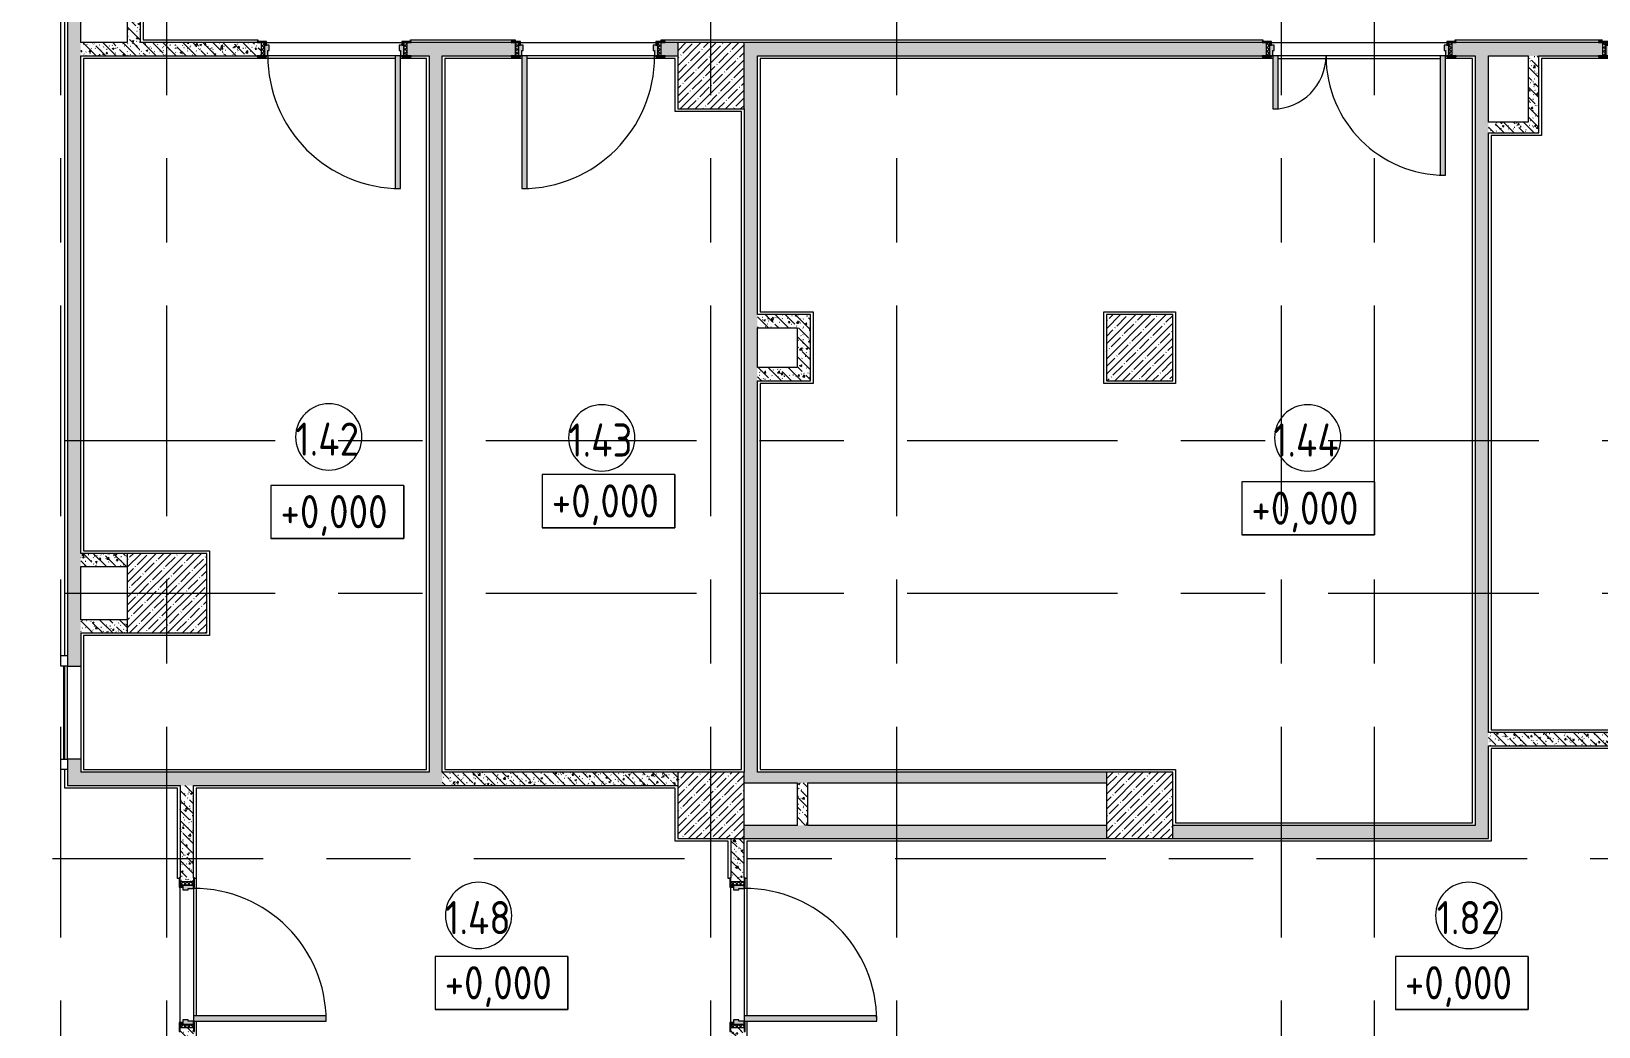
# Model space of a CAD drawing. Header units: millimetres. Extents: x 35787 to 244346, y -8553 to 29000.
# Drawn here: x 65438 to 77250, y 13733 to 21235 of the extents above; entities that cross this region are included whole.
import ezdxf

# ---------------------------------------------------------------- set-up
doc = ezdxf.new("R2010")
doc.units = ezdxf.units.MM
doc.linetypes.add('Осевая', pattern=[3175, 635, -476.25, 1587.5, -476.25])
for name, color, linetype, lineweight in [('A-AREA-IDEN', 7, 'Continuous', 9), ('G-ANNO-DIMS', 7, 'Continuous', 9), ('I-WALL', 7, 'Continuous', 9), ('S-COLS', 7, 'Continuous', 9), ('Оси-2', 7, 'Осевая', 9)]:
    doc.layers.add(name, color=color, linetype=linetype, lineweight=lineweight)
for name, color, linetype, lineweight, true_color in [('A-DOOR-1', 7, 'Continuous', 9, 0xaaaaaa), ('A-DOOR-2', 7, 'Continuous', 9, 0xe2e2e2), ('A-DOOR-FRAM-1', 7, 'Continuous', 9, 0xe2e2e2), ('A-DOOR-FRAM-2', 7, 'Continuous', 9, 0xaaaaaa), ('A-FLOR-1', 7, 'Continuous', 9, 0xaaaaaa), ('I-WALL-1', 7, 'Continuous', 9, 0x787878)]:
    doc.layers.add(name, color=color, linetype=linetype, lineweight=lineweight, true_color=true_color)
doc.styles.add('GOST Common', font='GOST_Common.ttf', dxfattribs={"width": 0.9, "height": 250})
pattern_1 = [(135, (0, 0), (-75.43415, -75.43415), [106.68, -17.78, 3.556, -17.78]), (135, (0, 75.39), (-75.43415, -75.43415), []), (50, (0, 0), (127.52922, -11.15758), [13.335, -146.685]), (355, (0, 0), (-24.66966, 133.74002), [10.668, -117.348]), (100.451, (10.63, -0.93), (102.85973, 122.58178), [11.333, -124.663]), (46.184, (0, 35.56), (189.75516, -29.43036), [20.002, -220.027]), (96.636, (15.81, 33.1), (166.1822, 173.1996), [17, -186.995]), (351.184, (0, 35.56), (166.18393, 173.19757), [16.002, -176.022]), (21, (17.78, 26.67), (106.13027, -71.58603), [13.335, -146.685]), (326, (17.78, 26.67), (43.26188, 128.93175), [10.668, -117.348]), (71.451, (26.62, 20.7), (149.39198, 57.34505), [11.333, -124.663]), (37.5, (0, 0), (2.162228, 59.188357), [3.353, -112.573, 3.353, -115.773, -117.793]), (37.5, (0, 0), (2.162228, 59.188357), [-235.052, 3.353, -114.44]), (7.5, (0, 0), (46.773857, 70.12615), [3.353, -64.567, 3.353, -109.906, -44.894]), (7.5, (0, 0), (46.773857, 70.12615), [-181.178, 3.353, -41.542]), (327.5, (-39.65, 0), (94.91367, -4.010093), [3.353, -41.097, 3.353, -135.331, -184.023]), (327.5, (-39.65, 0), (94.91367, -4.010093), [-183.134, 3.353, -180.67]), (317.5, (-57.43, 0), (103.69057, 17.79882), [3.353, -54.432, 3.353, -88.748, -130.683]), (317.5, (-57.43, 0), (103.69057, 17.79882), [-149.885, 3.353, -127.33])]
pattern_2 = [(135, (1751.41, 114.685), (-14.14214, -14.14214), []), (225, (1751.41, 114.685), (14.14214, -14.14214), [])]
pattern_3 = [(45, (-371.384, 114.685), (-14.1421, 14.1421), []), (135, (-371.384, 114.685), (-14.1421, -14.1421), [])]

# ---------------------------------------------------------------- blocks, each defined once
blk = doc.blocks.new('BSC_Колонна _Прямоугольная - 600х600-V14-План монтажа стен и перегородок 1 этажа  в осях 12-23')
at = {"layer": 'S-COLS'}
h = blk.add_hatch(dxfattribs=at)
h.set_pattern_fill('FP_18', color=256, style=0, pattern_type=2)
h.set_pattern_definition([(45, (-66460, -17000), (-57.02463, 57.02463), []), (45, (-66402.975, -17000), (-57.02463, 57.02463), [100.806, -20.161, 3.353, -16.808])])
h.paths.add_polyline_path([(-300, -300), (300, -300), (300, 300), (-300, 300), (-300, 261)])
for p, q in [((300, 300), (-300, 300)), ((-300, 300), (-300, -300)), ((300, -300), (300, 300)), ((-300, -300), (300, -300))]:
    blk.add_line(p, q, dxfattribs=at)
blk = doc.blocks.new('110_Дверь_СКБ_2Ст - Д-10а_п__ СОШ_Дв_1450x2100h_Горячий цех 2-32185694-План монтажа стен и перегородок 1 этажа  в осях 12-23')
at = {"layer": 'A-DOOR-1'}
h = blk.add_hatch(dxfattribs=at)
h.set_pattern_fill('FP_39', color=256, style=0, pattern_type=2)
h.set_pattern_definition([(135, (1601.41, 114.685), (-14.14214, -14.14214), []), (225, (1601.41, 114.685), (14.14214, -14.14214), [])])
h.paths.add_polyline_path([(712, 50), (687, 50), (687, -50), (712, -50)])
at = {"layer": 'A-DOOR-2'}
for points in [[(-638, 950), (-638, 50), (-598, 50), (-598, 950)], [(622, 450), (622, 50), (662, 50), (662, 450)]]:
    blk.add_hatch(color=256, dxfattribs=at).paths.add_polyline_path(points)
h = blk.add_hatch(color=256, dxfattribs=at)
h.paths.add_polyline_path([(-638, 50), (-663, 50), (-663, -30), (-628, -30), (-628, 10), (-638, 10)])
h.paths.add_polyline_path([(687, 50), (662, 50), (662, 10), (652, 10), (652, -30), (687, -30)])
at = {"layer": 'A-DOOR-FRAM-1'}
for points in [[(-718, 58), (-718, 50), (-648, 50), (-648, 58), (-689, 58)], [(672, 58), (672, 50), (742, 50), (742, 58)], [(-648, -50), (-718, -50), (-718, -58), (-648, -58)], [(-663, -30), (-663, -50), (-648, -50), (-648, -30)], [(687, -30), (672, -30), (672, -50), (687, -50)], [(742, -50), (672, -50), (672, -58), (742, -58)]]:
    blk.add_hatch(color=256, dxfattribs=at).paths.add_polyline_path(points)
at = {"layer": 'A-DOOR-FRAM-2'}
h = blk.add_hatch(dxfattribs=at)
h.set_pattern_fill('FP_40', color=256, style=0, pattern_type=2)
h.set_pattern_definition([(45, (-521.384, 114.685), (-14.1421, 14.1421), []), (135, (-521.384, 114.685), (-14.1421, -14.1421), [])])
h.paths.add_polyline_path([(-663, 50), (-688, 50), (-688, -50), (-663, -50)])
at = {"layer": 'A-DOOR-1'}
for p, q in [((-638, 950), (-638, 50)), ((-598, 950), (-638, 950)), ((-598, 50), (-598, 950)), ((662, 450), (622, 450)), ((622, 450), (622, 50)), ((662, 50), (662, 450)), ((-638, 50), (-598, 50)), ((622, 50), (662, 50))]:
    blk.add_line(p, q, dxfattribs=at)
for centre, radius, start, end in [((-638, 50), 900, 0, 90), ((662, 50), 400, 90, 180)]:
    blk.add_arc(centre, radius, start, end, dxfattribs=at)
at = {"layer": 'A-DOOR-FRAM-2'}
for p, q in [((-648, 58), (-718, 58)), ((-718, 58), (-718, 50)), ((-718, 50), (-648, 50)), ((-663, 50), (-688, 50)), ((-688, 50), (-688, -50)), ((-638, 50), (-663, 50)), ((-663, 50), (-663, -30)), ((-663, -50), (-663, 50)), ((-648, 50), (-648, 58)), ((-638, 10), (-638, 50)), ((-628, 10), (-638, 10)), ((-628, -30), (-628, 10)), ((662, 10), (652, 10)), ((652, 10), (652, -30)), ((662, 50), (662, 10)), ((687, 50), (662, 50)), ((742, 58), (672, 58)), ((672, 58), (672, 50)), ((672, 50), (742, 50)), ((687, -30), (687, 50)), ((712, 50), (687, 50)), ((687, 50), (687, -50)), ((712, -50), (712, 50)), ((742, 50), (742, 58)), ((-648, -50), (-718, -50)), ((-718, -50), (-718, -58)), ((-718, -58), (-648, -58)), ((-688, -50), (-663, -50)), ((-663, -30), (-628, -30)), ((-648, -30), (-663, -30)), ((-663, -30), (-663, -50)), ((-663, -50), (-648, -50)), ((-648, -50), (-648, -30)), ((-648, -58), (-648, -50)), ((652, -30), (687, -30)), ((687, -30), (672, -30)), ((672, -30), (672, -50)), ((672, -50), (687, -50)), ((742, -50), (672, -50)), ((672, -50), (672, -58)), ((672, -58), (742, -58)), ((687, -50), (687, -30)), ((687, -50), (712, -50)), ((742, -58), (742, -50))]:
    blk.add_line(p, q, dxfattribs=at)
blk = doc.blocks.new('110_Дверь_СКБ_1Ст_Внутренняя1 - Д-11 1100x2100h_кладовые _все__ коридор _между помещениями блока столовой__ моечные _все_-32089444-План монтажа стен и перегородок 1 этажа  в осях 12-23')
at = {"layer": 'A-DOOR-1'}
h = blk.add_hatch(dxfattribs=at)
h.set_pattern_fill('FP_25', color=256, style=0, pattern_type=2)
h.set_pattern_definition(pattern_2)
h.paths.add_polyline_path([(562.5, -50), (562.5, 50), (537.5, 50), (537.5, -50)])
at = {"layer": 'A-DOOR-2'}
h = blk.add_hatch(color=256, dxfattribs=at)
h.paths.add_polyline_path([(537.5, -30), (537.5, 50), (512.5, 50), (512.5, 10), (502.5, 10), (502.5, -30)])
h.paths.add_polyline_path([(-487.3, -30), (-477.5, -30), (-477.5, 10), (-487.5, 10), (-487.5, 50), (-512.5, 50), (-512.5, -30)])
at = {"layer": 'A-DOOR-FRAM-1'}
for points in [[(472.5, 50), (512.5, 50), (512.5, 1050), (472.5, 1050), (472.5, 716.4)], [(-497.5, 50), (-497.5, 58), (-567.5, 58), (-567.5, 50)], [(-497.5, 49), (-497.5, 50), (-512.5, 49)], [(592.5, 50), (592.5, 58), (522.5, 58), (522.5, 50)], [(537.5, 49), (537.5, 50), (522.5, 49)], [(-497.5, -58), (-497.5, -50), (-567.5, -50), (-567.5, -58)], [(-497.5, -50), (-497.5, -30), (-512.5, -30), (-512.5, -50)], [(537.5, -50), (537.5, -30), (522.5, -30), (522.5, -50)], [(592.5, -58), (592.5, -50), (522.5, -50), (522.5, -58)]]:
    blk.add_hatch(color=256, dxfattribs=at).paths.add_polyline_path(points)
at = {"layer": 'A-DOOR-FRAM-2'}
h = blk.add_hatch(dxfattribs=at)
h.set_pattern_fill('FP_26', color=256, style=0, pattern_type=2)
h.set_pattern_definition(pattern_3)
h.paths.add_polyline_path([(-512.5, -50), (-512.5, 50), (-537.5, 50), (-537.5, -50)])
at = {"layer": 'A-DOOR-1'}
for p, q in [((512.5, 1050), (472.5, 1050)), ((472.5, 1050), (472.5, 50)), ((512.5, 50), (512.5, 1050)), ((472.5, 50), (512.5, 50))]:
    blk.add_line(p, q, dxfattribs=at)
blk.add_arc((512.5, 50), 1000, 90, 180, dxfattribs=at)
at = {"layer": 'A-DOOR-FRAM-2'}
for p, q in [((-497.5, 58), (-567.5, 58)), ((-567.5, 58), (-567.5, 50)), ((-567.5, 50), (-497.5, 50)), ((-512.5, 50), (-537.5, 50)), ((-537.5, 50), (-537.5, -50)), ((-487.5, 50), (-512.5, 50)), ((-512.5, 50), (-512.5, -30)), ((-512.5, -50), (-512.5, 50)), ((-497.5, 50), (-512.5, 50)), ((-512.5, 50), (-512.5, 49)), ((-512.5, 49), (-497.5, 49)), ((-497.5, 50), (-497.5, 58)), ((-497.5, 49), (-497.5, 50)), ((-487.5, 10), (-487.5, 50)), ((-477.5, 10), (-487.5, 10)), ((-477.5, -30), (-477.5, 10)), ((512.5, 10), (502.5, 10)), ((502.5, 10), (502.5, -30)), ((512.5, 50), (512.5, 10)), ((537.5, 50), (512.5, 50)), ((592.5, 58), (522.5, 58)), ((522.5, 58), (522.5, 50)), ((537.5, 50), (522.5, 50)), ((522.5, 50), (522.5, 49)), ((522.5, 50), (592.5, 50)), ((522.5, 49), (537.5, 49)), ((537.5, -30), (537.5, 50)), ((562.5, 50), (537.5, 50)), ((537.5, 50), (537.5, -50)), ((537.5, 49), (537.5, 50)), ((562.5, -50), (562.5, 50)), ((592.5, 50), (592.5, 58)), ((-497.5, -50), (-567.5, -50)), ((-567.5, -50), (-567.5, -58)), ((-567.5, -58), (-497.5, -58)), ((-537.5, -50), (-512.5, -50)), ((-512.5, -30), (-477.5, -30)), ((-497.5, -30), (-512.5, -30)), ((-512.5, -30), (-512.5, -50)), ((-512.5, -50), (-497.5, -50)), ((-497.5, -50), (-497.5, -30)), ((-497.5, -58), (-497.5, -50)), ((502.5, -30), (537.5, -30)), ((537.5, -30), (522.5, -30)), ((522.5, -30), (522.5, -50)), ((522.5, -50), (537.5, -50)), ((592.5, -50), (522.5, -50)), ((522.5, -50), (522.5, -58)), ((522.5, -58), (592.5, -58)), ((537.5, -50), (537.5, -30)), ((537.5, -50), (562.5, -50)), ((592.5, -58), (592.5, -50))]:
    blk.add_line(p, q, dxfattribs=at)
blk = doc.blocks.new('110_Дверь_СКБ_1Ст_Внутренняя1 - Д-11п 1100x2100h_кладовые _все__ коридор _между помещениями блока столовой__ моечные _все_ 2-V22-План монтажа стен и перегородок 1 этажа  в осях 12-23')
at = {"layer": 'A-DOOR-1'}
h = blk.add_hatch(dxfattribs=at)
h.set_pattern_fill('FP_25', color=256, style=0, pattern_type=2)
h.set_pattern_definition(pattern_2)
h.paths.add_polyline_path([(562.5, 50), (537.5, 50), (537.5, -50), (562.5, -50)])
at = {"layer": 'A-DOOR-2'}
h = blk.add_hatch(color=256, dxfattribs=at)
h.paths.add_polyline_path([(-512.5, 50), (-512.5, -30), (-477.5, -30), (-477.5, 10), (-487.5, 10), (-487.5, 50)])
h.paths.add_polyline_path([(512.5, 50), (512.5, 10), (502.5, 10), (502.5, -30), (537.5, -30), (537.5, 50)])
at = {"layer": 'A-DOOR-FRAM-1'}
for points in [[(-487.5, 1050), (-487.5, 50), (-447.5, 50), (-447.5, 1050)], [(-567.5, 58), (-567.5, 50), (-497.5, 50), (-497.5, 58)], [(-512.5, 50), (-512.5, 49), (-497.5, 50)], [(592.5, 58), (522.5, 58), (522.5, 50), (592.5, 50)], [(522.5, 50), (522.5, 49), (537.5, 50)], [(-567.5, -50), (-567.5, -58), (-497.5, -58), (-497.5, -50)], [(-497.5, -30), (-512.5, -30), (-512.5, -50), (-497.5, -50)], [(522.5, -30), (522.5, -50), (537.5, -50), (537.5, -30)], [(592.5, -50), (522.5, -50), (522.5, -58), (592.5, -58)]]:
    blk.add_hatch(color=256, dxfattribs=at).paths.add_polyline_path(points)
at = {"layer": 'A-DOOR-FRAM-2'}
h = blk.add_hatch(dxfattribs=at)
h.set_pattern_fill('FP_26', color=256, style=0, pattern_type=2)
h.set_pattern_definition(pattern_3)
h.paths.add_polyline_path([(-512.5, 50), (-537.5, 50), (-537.5, -50), (-512.5, -50)])
at = {"layer": 'A-DOOR-1'}
for p, q in [((-487.5, 1050), (-487.5, 50)), ((-447.5, 1050), (-487.5, 1050)), ((-447.5, 50), (-447.5, 1050)), ((-487.5, 50), (-447.5, 50))]:
    blk.add_line(p, q, dxfattribs=at)
blk.add_arc((-487.5, 50), 1000, 360, 90, dxfattribs=at)
at = {"layer": 'A-DOOR-FRAM-2'}
for p, q in [((-497.5, 58), (-567.5, 58)), ((-567.5, 58), (-567.5, 50)), ((-567.5, 50), (-497.5, 50)), ((-512.5, 50), (-537.5, 50)), ((-537.5, 50), (-537.5, -50)), ((-487.5, 50), (-512.5, 50)), ((-512.5, 50), (-512.5, -30)), ((-512.5, -50), (-512.5, 50)), ((-497.5, 50), (-512.5, 50)), ((-512.5, 50), (-512.5, 49)), ((-512.5, 49), (-497.5, 49)), ((-497.5, 50), (-497.5, 58)), ((-497.5, 49), (-497.5, 50)), ((-487.5, 10), (-487.5, 50)), ((-477.5, 10), (-487.5, 10)), ((-477.5, -30), (-477.5, 10)), ((512.5, 10), (502.5, 10)), ((502.5, 10), (502.5, -30)), ((512.5, 50), (512.5, 10)), ((537.5, 50), (512.5, 50)), ((592.5, 58), (522.5, 58)), ((522.5, 58), (522.5, 50)), ((537.5, 50), (522.5, 50)), ((522.5, 50), (522.5, 49)), ((522.5, 50), (592.5, 50)), ((522.5, 49), (537.5, 49)), ((537.5, -30), (537.5, 50)), ((562.5, 50), (537.5, 50)), ((537.5, 50), (537.5, -50)), ((537.5, 49), (537.5, 50)), ((562.5, -50), (562.5, 50)), ((592.5, 50), (592.5, 58)), ((-497.5, -50), (-567.5, -50)), ((-567.5, -50), (-567.5, -58)), ((-567.5, -58), (-497.5, -58)), ((-537.5, -50), (-512.5, -50)), ((-512.5, -30), (-477.5, -30)), ((-497.5, -30), (-512.5, -30)), ((-512.5, -30), (-512.5, -50)), ((-512.5, -50), (-497.5, -50)), ((-497.5, -50), (-497.5, -30)), ((-497.5, -58), (-497.5, -50)), ((502.5, -30), (537.5, -30)), ((537.5, -30), (522.5, -30)), ((522.5, -30), (522.5, -50)), ((522.5, -50), (537.5, -50)), ((592.5, -50), (522.5, -50)), ((522.5, -50), (522.5, -58)), ((522.5, -58), (592.5, -58)), ((537.5, -50), (537.5, -30)), ((537.5, -50), (562.5, -50)), ((592.5, -58), (592.5, -50))]:
    blk.add_line(p, q, dxfattribs=at)
blk = doc.blocks.new('BSC_Колонна _Прямоугольная - 500х500-V32-План монтажа стен и перегородок 1 этажа  в осях 12-23')
at = {"layer": 'S-COLS'}
h = blk.add_hatch(dxfattribs=at)
h.set_pattern_fill('FP_58', color=256, style=0, pattern_type=2)
h.set_pattern_definition([(45, (-70560, -15400), (-57.02463, 57.02463), []), (45, (-70502.975, -15400), (-57.02463, 57.02463), [100.806, -20.161, 3.353, -16.808])])
h.paths.add_polyline_path([(-250, -250), (250, -250), (250, 250), (-250, 250), (-250, -207)])
for p, q in [((250, 250), (-250, 250)), ((-250, 250), (-250, -250)), ((250, -250), (250, 250)), ((-250, -250), (250, -250))]:
    blk.add_line(p, q, dxfattribs=at)
blk = doc.blocks.new('BSC_Колонна _Прямоугольная - 500х500-V33-План монтажа стен и перегородок 1 этажа  в осях 12-23')
at = {"layer": 'S-COLS'}
h = blk.add_hatch(dxfattribs=at)
h.set_pattern_fill('FP_59', color=256, style=0, pattern_type=2)
h.set_pattern_definition([(45, (-73790, -15400), (-57.02463, 57.02463), []), (45, (-73732.975, -15400), (-57.02463, 57.02463), [100.806, -20.161, 3.353, -16.808])])
h.paths.add_polyline_path([(-250, -250), (250, -250), (250, 250), (-250, 250), (-250, -207)])
for p, q in [((250, 250), (-250, 250)), ((-250, 250), (-250, -250)), ((250, -250), (250, 250)), ((-250, -250), (250, -250))]:
    blk.add_line(p, q, dxfattribs=at)
blk = doc.blocks.new('BSC_Колонна _Прямоугольная - 500х500-V36-План монтажа стен и перегородок 1 этажа  в осях 12-23')
at = {"layer": 'S-COLS'}
h = blk.add_hatch(dxfattribs=at)
h.set_pattern_fill('FP_63', color=256, style=0, pattern_type=2)
h.set_pattern_definition([(45, (-70560, -20900), (-57.02463, 57.02463), []), (45, (-70502.975, -20900), (-57.02463, 57.02463), [100.806, -20.161, 3.353, -16.808])])
h.paths.add_polyline_path([(-250, -250), (250, -250), (250, 250), (-250, 250)])
for p, q in [((250, 250), (-250, 250)), ((-250, 250), (-250, -250)), ((250, -250), (250, 250)), ((-250, -250), (250, -250))]:
    blk.add_line(p, q, dxfattribs=at)
blk = doc.blocks.new('BSC_Колонна _Прямоугольная - 500х500-V37-План монтажа стен и перегородок 1 этажа  в осях 12-23')
at = {"layer": 'S-COLS'}
h = blk.add_hatch(dxfattribs=at)
h.set_pattern_fill('FP_64', color=256, style=0, pattern_type=2)
h.set_pattern_definition([(45, (-73790, -18850), (-57.02463, 57.02463), []), (45, (-73732.975, -18850), (-57.02463, 57.02463), [100.806, -20.161, 3.353, -16.808])])
h.paths.add_polyline_path([(-250, -250), (250, -250), (250, 250), (-250, 250)])
for p, q in [((250, 250), (-250, 250)), ((-250, 250), (-250, -250)), ((250, -250), (250, 250)), ((-250, -250), (250, -250))]:
    blk.add_line(p, q, dxfattribs=at)
blk = doc.blocks.new('Штора противопожарная_Рен - ШТ_700х700-22567375-План монтажа стен и перегородок 1 этажа  в осях 12-23')
at = {"layer": 'A-DOOR-1'}
for p, q in [((-430, 100), (-350, 100)), ((-430, 50), (-430, 100)), ((-350, 50), (-430, 50)), ((-350, 100), (-350, 50)), ((-350, 78), (350, 78)), ((-350, 73), (-350, 78)), ((350, 73), (-350, 73)), ((350, 100), (430, 100)), ((350, 50), (350, 100)), ((350, 78), (350, 73)), ((430, 50), (350, 50)), ((430, 100), (430, 50))]:
    blk.add_line(p, q, dxfattribs=at)
blk = doc.blocks.new('110_Дверь_СКБ_1Ст_Внутренняя1 - Д-12 EIW 1100x2100h_кладовые _все__ коридор _между помещениями блока столовой__ моечные _все_-32933558-План монтажа стен и перегородок 1 этажа  в осях 12-23')
at = {"layer": 'A-DOOR-1'}
h = blk.add_hatch(dxfattribs=at)
h.set_pattern_fill('FP_25', color=256, style=0, pattern_type=2)
h.set_pattern_definition(pattern_2)
h.paths.add_polyline_path([(562.5, 50), (537.5, 50), (537.5, -50), (562.5, -50)])
at = {"layer": 'A-DOOR-2'}
h = blk.add_hatch(color=256, dxfattribs=at)
h.paths.add_polyline_path([(537.5, 50), (512.5, 50), (512.5, 10), (502.5, 10), (502.5, -30), (537.5, -30)])
h.paths.add_polyline_path([(-477.5, 10), (-487.5, 10), (-487.5, 50), (-512.5, 50), (-512.5, -30), (-477.5, -30)])
at = {"layer": 'A-DOOR-FRAM-1'}
for points in [[(512.5, 1050), (472.5, 1050), (472.5, 50), (512.5, 50), (512.5, 1033)], [(-497.5, 50), (-497.5, 58), (-567.5, 58), (-567.5, 50)], [(-497.5, 49), (-497.5, 50), (-512.5, 49)], [(592.5, 58), (522.5, 58), (522.5, 50), (592.5, 50)], [(537.5, 49), (537.5, 50), (522.5, 49)], [(-497.5, -58), (-497.5, -50), (-567.5, -50), (-567.5, -58)], [(-497.5, -30), (-512.5, -30), (-512.5, -50), (-497.5, -50)], [(537.5, -50), (537.5, -30), (522.5, -30), (522.5, -50)], [(592.5, -50), (522.5, -50), (522.5, -58), (592.5, -58)]]:
    blk.add_hatch(color=256, dxfattribs=at).paths.add_polyline_path(points)
at = {"layer": 'A-DOOR-FRAM-2'}
h = blk.add_hatch(dxfattribs=at)
h.set_pattern_fill('FP_26', color=256, style=0, pattern_type=2)
h.set_pattern_definition(pattern_3)
h.paths.add_polyline_path([(-512.5, 50), (-537.5, 50), (-537.5, -50), (-512.5, -50)])
at = {"layer": 'A-DOOR-1'}
for p, q in [((512.5, 1050), (472.5, 1050)), ((472.5, 1050), (472.5, 50)), ((512.5, 50), (512.5, 1050)), ((472.5, 50), (512.5, 50))]:
    blk.add_line(p, q, dxfattribs=at)
blk.add_arc((512.5, 50), 1000, 90, 180, dxfattribs=at)
at = {"layer": 'A-DOOR-FRAM-2'}
for p, q in [((-497.5, 58), (-567.5, 58)), ((-567.5, 58), (-567.5, 50)), ((-567.5, 50), (-497.5, 50)), ((-512.5, 50), (-537.5, 50)), ((-537.5, 50), (-537.5, -50)), ((-487.5, 50), (-512.5, 50)), ((-512.5, 50), (-512.5, -30)), ((-512.5, -50), (-512.5, 50)), ((-497.5, 50), (-512.5, 50)), ((-512.5, 50), (-512.5, 49)), ((-512.5, 49), (-497.5, 49)), ((-497.5, 50), (-497.5, 58)), ((-497.5, 49), (-497.5, 50)), ((-487.5, 10), (-487.5, 50)), ((-477.5, 10), (-487.5, 10)), ((-477.5, -30), (-477.5, 10)), ((512.5, 10), (502.5, 10)), ((502.5, 10), (502.5, -30)), ((512.5, 50), (512.5, 10)), ((537.5, 50), (512.5, 50)), ((592.5, 58), (522.5, 58)), ((522.5, 58), (522.5, 50)), ((537.5, 50), (522.5, 50)), ((522.5, 50), (522.5, 49)), ((522.5, 50), (592.5, 50)), ((522.5, 49), (537.5, 49)), ((537.5, -30), (537.5, 50)), ((562.5, 50), (537.5, 50)), ((537.5, 50), (537.5, -50)), ((537.5, 49), (537.5, 50)), ((562.5, -50), (562.5, 50)), ((592.5, 50), (592.5, 58)), ((-497.5, -50), (-567.5, -50)), ((-567.5, -50), (-567.5, -58)), ((-567.5, -58), (-497.5, -58)), ((-537.5, -50), (-512.5, -50)), ((-512.5, -30), (-477.5, -30)), ((-497.5, -30), (-512.5, -30)), ((-512.5, -30), (-512.5, -50)), ((-512.5, -50), (-497.5, -50)), ((-497.5, -50), (-497.5, -30)), ((-497.5, -58), (-497.5, -50)), ((502.5, -30), (537.5, -30)), ((537.5, -30), (522.5, -30)), ((522.5, -30), (522.5, -50)), ((522.5, -50), (537.5, -50)), ((592.5, -50), (522.5, -50)), ((522.5, -50), (522.5, -58)), ((522.5, -58), (592.5, -58)), ((537.5, -50), (537.5, -30)), ((537.5, -50), (562.5, -50)), ((592.5, -58), (592.5, -50))]:
    blk.add_line(p, q, dxfattribs=at)
blk = doc.blocks.new('110_Дверь_СКБ_1Ст_Внутренняя1 - Д-11 1100x2100h_кладовые _все__ коридор _между помещениями блока столовой__ моечные _все_-V47-План монтажа стен и перегородок 1 этажа  в осях 12-23')
at = {"layer": 'A-DOOR-1'}
h = blk.add_hatch(dxfattribs=at)
h.set_pattern_fill('FP_25', color=256, style=0, pattern_type=2)
h.set_pattern_definition(pattern_2)
h.paths.add_polyline_path([(562.5, 50), (537.5, 50), (537.5, -50), (562.5, -50)])
at = {"layer": 'A-DOOR-2'}
h = blk.add_hatch(color=256, dxfattribs=at)
h.paths.add_polyline_path([(-487.5, 50), (-512.5, 50), (-512.5, -30), (-477.5, -30), (-477.5, 10), (-487.5, 10)])
h.paths.add_polyline_path([(537.5, 50), (512.5, 50), (512.5, 10), (502.5, 10), (502.5, -30), (537.5, -30)])
at = {"layer": 'A-DOOR-FRAM-1'}
for points in [[(472.5, 1050), (472.5, 50), (512.5, 50), (512.5, 1050)], [(-567.5, 58), (-567.5, 50), (-497.5, 50), (-497.5, 58)], [(-512.5, 50), (-512.5, 49), (-497.5, 50)], [(592.5, 58), (522.5, 58), (522.5, 50), (592.5, 50)], [(522.5, 50), (522.5, 49), (537.5, 50)], [(-567.5, -50), (-567.5, -58), (-497.5, -58), (-497.5, -50)], [(-497.5, -30), (-512.5, -30), (-512.5, -50), (-497.5, -50)], [(522.5, -30), (522.5, -50), (537.5, -50), (537.5, -30)], [(592.5, -50), (522.5, -50), (522.5, -58), (592.5, -58)]]:
    blk.add_hatch(color=256, dxfattribs=at).paths.add_polyline_path(points)
at = {"layer": 'A-DOOR-FRAM-2'}
h = blk.add_hatch(dxfattribs=at)
h.set_pattern_fill('FP_26', color=256, style=0, pattern_type=2)
h.set_pattern_definition(pattern_3)
h.paths.add_polyline_path([(-512.5, 50), (-537.5, 50), (-537.5, -50), (-512.5, -50)])
at = {"layer": 'A-DOOR-1'}
for p, q in [((512.5, 1050), (472.5, 1050)), ((472.5, 1050), (472.5, 50)), ((512.5, 50), (512.5, 1050)), ((472.5, 50), (512.5, 50))]:
    blk.add_line(p, q, dxfattribs=at)
blk.add_arc((512.5, 50), 1000, 90, 180, dxfattribs=at)
at = {"layer": 'A-DOOR-FRAM-2'}
for p, q in [((-497.5, 58), (-567.5, 58)), ((-567.5, 58), (-567.5, 50)), ((-567.5, 50), (-497.5, 50)), ((-512.5, 50), (-537.5, 50)), ((-537.5, 50), (-537.5, -50)), ((-487.5, 50), (-512.5, 50)), ((-512.5, 50), (-512.5, -30)), ((-512.5, -50), (-512.5, 50)), ((-497.5, 50), (-512.5, 50)), ((-512.5, 50), (-512.5, 49)), ((-512.5, 49), (-497.5, 49)), ((-497.5, 50), (-497.5, 58)), ((-497.5, 49), (-497.5, 50)), ((-487.5, 10), (-487.5, 50)), ((-477.5, 10), (-487.5, 10)), ((-477.5, -30), (-477.5, 10)), ((512.5, 10), (502.5, 10)), ((502.5, 10), (502.5, -30)), ((512.5, 50), (512.5, 10)), ((537.5, 50), (512.5, 50)), ((592.5, 58), (522.5, 58)), ((522.5, 58), (522.5, 50)), ((537.5, 50), (522.5, 50)), ((522.5, 50), (522.5, 49)), ((522.5, 50), (592.5, 50)), ((522.5, 49), (537.5, 49)), ((537.5, -30), (537.5, 50)), ((562.5, 50), (537.5, 50)), ((537.5, 50), (537.5, -50)), ((537.5, 49), (537.5, 50)), ((562.5, -50), (562.5, 50)), ((592.5, 50), (592.5, 58)), ((-497.5, -50), (-567.5, -50)), ((-567.5, -50), (-567.5, -58)), ((-567.5, -58), (-497.5, -58)), ((-537.5, -50), (-512.5, -50)), ((-512.5, -30), (-477.5, -30)), ((-497.5, -30), (-512.5, -30)), ((-512.5, -30), (-512.5, -50)), ((-512.5, -50), (-497.5, -50)), ((-497.5, -50), (-497.5, -30)), ((-497.5, -58), (-497.5, -50)), ((502.5, -30), (537.5, -30)), ((537.5, -30), (522.5, -30)), ((522.5, -30), (522.5, -50)), ((522.5, -50), (537.5, -50)), ((592.5, -50), (522.5, -50)), ((522.5, -50), (522.5, -58)), ((522.5, -58), (592.5, -58)), ((537.5, -50), (537.5, -30)), ((537.5, -50), (562.5, -50)), ((592.5, -58), (592.5, -50))]:
    blk.add_line(p, q, dxfattribs=at)
blk = doc.blocks.new('Марка_Помещения - Номер-25198446-План монтажа стен и перегородок 1 этажа  в осях 12-23')
at = {"layer": 'A-AREA-IDEN'}
for start, end in [(360, 180), (180, 360)]:
    blk.add_arc((0, 0), 2.5, start, end, dxfattribs=at)
blk = doc.blocks.new('Высотные отметки - 10х4_h_-17668695-План монтажа стен и перегородок 1 этажа  в осях 12-23')
at = {"layer": 'G-ANNO-DIMS'}
for p, q in [((-5, 4), (-5, 0)), ((5, 4), (-5, 4)), ((5, 4), (-5, 4)), ((-5, 4), (-5, 0)), ((5, 4), (5, 0)), ((5, 0), (5, 4)), ((5, 0), (-5, 0)), ((-5, 0), (5, 0))]:
    blk.add_line(p, q, dxfattribs=at)

msp = doc.modelspace()

# ---------------------------------------------------------------- hatches: boundary and pattern name
at = {"layer": 'I-WALL-1'}
h = msp.add_hatch(dxfattribs=at)
h.set_pattern_fill('FP_22', color=256, style=0, pattern_type=2)
h.set_pattern_definition(pattern_1)
h.paths.add_polyline_path([(65810, 15550), (65810, 15750), (65710, 15750), (65710, 15550)])
h.paths.add_polyline_path([(65810, 16450), (65810, 22800), (65710, 22800), (65710, 16450)])
h = msp.add_hatch(dxfattribs=at)
h.set_pattern_fill('FP_22', color=256, style=0, pattern_type=2)
h.set_pattern_definition(pattern_1)
h.paths.add_polyline_path([(66260, 21150), (66260, 22700), (66160, 22700), (66160, 21150)])
h = msp.add_hatch(dxfattribs=at)
h.set_pattern_fill('FP_22', color=256, style=0, pattern_type=2)
h.set_pattern_definition(pattern_1)
h.paths.add_polyline_path([(67170, 21050), (67170, 21150), (65810, 21150), (65810, 21050), (67140, 21050)])
h = msp.add_hatch(dxfattribs=at)
h.set_pattern_fill('FP_22', color=256, style=0, pattern_type=2)
h.set_pattern_definition(pattern_1)
h.paths.add_polyline_path([(76144.8, 21050), (77279.8, 21050), (77279.8, 21150), (76144.8, 21150)])
h.paths.add_polyline_path([(78579.8, 21050), (78579.8, 21150), (78379.8, 21150), (78379.8, 21050), (78409.8, 21050)])
h.paths.add_polyline_path([(74714.8, 21050), (74744.8, 21050), (74744.8, 21150), (70810, 21150), (70810, 21050), (73244, 21050)])
h.paths.add_polyline_path([(68300, 21050), (69085, 21050), (69085, 21150), (68270, 21150), (68270, 21050)])
h.paths.add_polyline_path([(70310, 21050), (70310, 21150), (70185, 21150), (70185, 21050), (70215, 21050)])
h = msp.add_hatch(dxfattribs=at)
h.set_pattern_fill('FP_22', color=256, style=0, pattern_type=2)
h.set_pattern_definition(pattern_1)
h.paths.add_polyline_path([(68435, 15650), (68535, 15650), (68535, 21050), (68435, 21050), (68435, 17261)])
h = msp.add_hatch(dxfattribs=at)
h.set_pattern_fill('FP_22', color=256, style=0, pattern_type=2)
h.set_pattern_definition(pattern_1)
h.paths.add_polyline_path([(70810, 15570), (70910, 15570), (70910, 21050), (70810, 21050), (70810, 15650)])
h = msp.add_hatch(dxfattribs=at)
h.set_pattern_fill('FP_22', color=256, style=0, pattern_type=2)
h.set_pattern_definition(pattern_1)
h.paths.add_polyline_path([(76419.8, 15150), (76419.8, 21050), (76319.8, 21050), (76319.8, 15150)])
h = msp.add_hatch(dxfattribs=at)
h.set_pattern_fill('FP_22', color=256, style=0, pattern_type=2)
h.set_pattern_definition(pattern_1)
h.paths.add_polyline_path([(76719.5, 20550), (76799.5, 20550), (76799.5, 21050), (76719.5, 21050)])
h = msp.add_hatch(dxfattribs=at)
h.set_pattern_fill('FP_22', color=256, style=0, pattern_type=2)
h.set_pattern_definition(pattern_1)
h.paths.add_polyline_path([(76799.5, 20470), (76799.5, 20550), (76419.8, 20550), (76419.8, 20470)])
h = msp.add_hatch(dxfattribs=at)
h.set_pattern_fill('FP_22', color=256, style=0, pattern_type=2)
h.set_pattern_definition(pattern_1)
h.paths.add_polyline_path([(71210, 19000), (71210, 19100), (70910, 19100), (70910, 19000)])
h = msp.add_hatch(dxfattribs=at)
h.set_pattern_fill('FP_22', color=256, style=0, pattern_type=2)
h.set_pattern_definition(pattern_1)
h.paths.add_polyline_path([(71310, 18700), (71310, 19100), (71210, 19100), (71210, 18700)])
h = msp.add_hatch(dxfattribs=at)
h.set_pattern_fill('FP_22', color=256, style=0, pattern_type=2)
h.set_pattern_definition(pattern_1)
h.paths.add_polyline_path([(71310, 18600), (71310, 18700), (70910, 18700), (70910, 18600)])
h = msp.add_hatch(dxfattribs=at)
h.set_pattern_fill('FP_22', color=256, style=0, pattern_type=2)
h.set_pattern_definition(pattern_1)
h.paths.add_polyline_path([(66160, 17200), (66160, 17300), (65810, 17300), (65810, 17200)])
h = msp.add_hatch(dxfattribs=at)
h.set_pattern_fill('FP_22', color=256, style=0, pattern_type=2)
h.set_pattern_definition(pattern_1)
h.paths.add_polyline_path([(66160, 16700), (66160, 16800), (65810, 16800), (65810, 16700)])
h = msp.add_hatch(dxfattribs=at)
h.set_pattern_fill('FP_22', color=256, style=0, pattern_type=2)
h.set_pattern_definition(pattern_1)
h.paths.add_polyline_path([(78579.8, 15850), (78579.8, 15950), (76419.8, 15950), (76419.8, 15850)])
h = msp.add_hatch(dxfattribs=at)
h.set_pattern_fill('FP_22', color=256, style=0, pattern_type=2)
h.set_pattern_definition(pattern_1)
h.paths.add_polyline_path([(68535, 15550), (68535, 15650), (65810, 15650), (65810, 15550), (67440, 15550)])
h = msp.add_hatch(dxfattribs=at)
h.set_pattern_fill('FP_22', color=256, style=0, pattern_type=2)
h.set_pattern_definition(pattern_1)
h.paths.add_polyline_path([(70310, 15550), (70310, 15650), (68535, 15650), (68535, 15550)])
h = msp.add_hatch(dxfattribs=at)
h.set_pattern_fill('FP_22', color=256, style=0, pattern_type=2)
h.set_pattern_definition(pattern_1)
h.paths.add_polyline_path([(73540, 15570), (73540, 15650), (70910, 15650), (70910, 15570), (73244, 15570)])
h = msp.add_hatch(dxfattribs=at)
h.set_pattern_fill('FP_22', color=256, style=0, pattern_type=2)
h.set_pattern_definition(pattern_1)
h.paths.add_polyline_path([(66560, 13600), (66660, 13600), (66660, 13725), (66560, 13725), (66560, 13695)])
h.paths.add_polyline_path([(66660, 14825), (66660, 15550), (66560, 15550), (66560, 14825)])
h = msp.add_hatch(dxfattribs=at)
h.set_pattern_fill('FP_22', color=256, style=0, pattern_type=2)
h.set_pattern_definition(pattern_1)
h.paths.add_polyline_path([(71290, 15250), (71290, 15570), (71210, 15570), (71210, 15250)])
h = msp.add_hatch(dxfattribs=at)
h.set_pattern_fill('FP_22', color=256, style=0, pattern_type=2)
h.set_pattern_definition(pattern_1)
h.paths.add_polyline_path([(76319.8, 15150), (76319.8, 15250), (74040, 15250), (74040, 15150), (76146, 15150)])
h.paths.add_polyline_path([(73244, 15150), (73540, 15150), (73540, 15250), (70810, 15250), (70810, 15150), (71793, 15150)])
h = msp.add_hatch(dxfattribs=at)
h.set_pattern_fill('FP_22', color=256, style=0, pattern_type=2)
h.set_pattern_definition(pattern_1)
h.paths.add_polyline_path([(70710, 13600), (70810, 13600), (70810, 13725), (70710, 13725), (70710, 13695)])
h.paths.add_polyline_path([(70710, 14825), (70810, 14825), (70810, 15150), (70710, 15150), (70710, 14855)])

# ---------------------------------------------------------------- linework, layer by layer
at = {"layer": 'A-FLOR-1'}
for p, q in [((65690, 16530), (65690, 22820)), ((66280, 22680), (66280, 21170)), ((66280, 21170), (67145, 21170)), ((67145, 21170), (67145, 21158)), ((68295, 21158), (68295, 21170)), ((68295, 21170), (69085, 21170)), ((69085, 21170), (69085, 21158)), ((70185, 21158), (70185, 21170)), ((70185, 21170), (74719.8, 21170)), ((74719.8, 21170), (74719.8, 21158)), ((76168.8, 21158), (76168.8, 21170)), ((76168.8, 21170), (77279.8, 21170)), ((68180, 21030), (65830, 21030)), ((65830, 21030), (65830, 17320)), ((67145, 21042), (67145, 21030)), ((68415, 21030), (68220, 21030)), ((68295, 21030), (68295, 21042)), ((68415, 15670), (68415, 21030)), ((69135, 21030), (68555, 21030)), ((68555, 21030), (68555, 15670)), ((69085, 21042), (69085, 21030)), ((70290, 21030), (69175, 21030)), ((70185, 21030), (70185, 21042)), ((70290, 20630), (70290, 21030)), ((74794.8, 21030), (70930, 21030)), ((70930, 21030), (70930, 19120)), ((74719.8, 21042), (74719.8, 21030)), ((74834.8, 21030), (76054.8, 21030)), ((76299.8, 21030), (76094.8, 21030)), ((76168.8, 21030), (76168.8, 21042)), ((76299.8, 15270), (76299.8, 21030)), ((78289.8, 21030), (76819.5, 21030)), ((76819.5, 21030), (76819.5, 20450)), ((70790, 20630), (70290, 20630)), ((70790, 15670), (70790, 20630)), ((76819.5, 20450), (76439.8, 20450)), ((76439.8, 20450), (76439.8, 15970)), ((70930, 19120), (71330, 19120)), ((71330, 19120), (71330, 18580)), ((73520, 18580), (73520, 19120)), ((73520, 19120), (74060, 19120)), ((74060, 19120), (74060, 18580)), ((71330, 18580), (70930, 18580)), ((70930, 18580), (70930, 15670)), ((74060, 18580), (73520, 18580)), ((65830, 17320), (66780, 17320)), ((66780, 17320), (66780, 16680)), ((66780, 16680), (65830, 16680)), ((65830, 16680), (65830, 15670)), ((65690, 15750), (65690, 16450)), ((76439.8, 15970), (78559.8, 15970)), ((78560, 15830), (76439.8, 15830)), ((76439.8, 15830), (76439.8, 15130)), ((65690, 15530), (65690, 15670)), ((65830, 15670), (68415, 15670)), ((68555, 15670), (70790, 15670)), ((70930, 15670), (74060, 15670)), ((74060, 15670), (74060, 15270)), ((66540, 15530), (65690, 15530)), ((66540, 14850), (66540, 15530)), ((70290, 15530), (66680, 15530)), ((66680, 15530), (66680, 13815)), ((70290, 15130), (70290, 15530)), ((74060, 15270), (76299.8, 15270)), ((70690, 15130), (70290, 15130)), ((70690, 14850), (70690, 15130)), ((76439.8, 15130), (70830, 15130)), ((70830, 15130), (70830, 13815)), ((66552, 14850), (66540, 14850)), ((66680, 14850), (66668, 14850)), ((70702, 14850), (70690, 14850)), ((70830, 14850), (70818, 14850)), ((66680, 13775), (66680, 13620)), ((70830, 13775), (70830, 13620))]:
    msp.add_line(p, q, dxfattribs=at)
at = {"layer": 'I-WALL'}
for p, q in [((65710, 22800), (65710, 16530)), ((66160, 22800), (66160, 21150)), ((65810, 21150), (65810, 22700)), ((66260, 21150), (66260, 22700)), ((66160, 21150), (65810, 21150)), ((67140, 21150), (66260, 21150)), ((67210, 21150), (68230, 21150)), ((69055, 21150), (68300, 21150)), ((69125, 21150), (70145, 21150)), ((70310, 21150), (70215, 21150)), ((74714.8, 21150), (70810, 21150)), ((74784.8, 21150), (76104.8, 21150)), ((77249.8, 21150), (76174.8, 21150)), ((65810, 17300), (65810, 21050)), ((65810, 21050), (67140, 21050)), ((68180, 21050), (67220, 21050)), ((68300, 21050), (68435, 21050)), ((68435, 21050), (68435, 15650)), ((68535, 15650), (68535, 21050)), ((68535, 21050), (69055, 21050)), ((70135, 21050), (69175, 21050)), ((70215, 21050), (70310, 21050)), ((70910, 19100), (70910, 21050)), ((70910, 21050), (74714.8, 21050)), ((76054.8, 21050), (74834.8, 21050)), ((76174.8, 21050), (76319.8, 21050)), ((76319.8, 21050), (76319.8, 15250)), ((76419.8, 20550), (76419.8, 21050)), ((76419.8, 21050), (76719.5, 21050)), ((76719.5, 21050), (76719.5, 20550)), ((76799.5, 21050), (77249.8, 21050)), ((76799.5, 20470), (76799.5, 21050)), ((70810, 20650), (70810, 15650)), ((76719.5, 20550), (76419.8, 20550)), ((76419.8, 15950), (76419.8, 20470)), ((76419.8, 20470), (76799.5, 20470)), ((71310, 19100), (70910, 19100)), ((71310, 18600), (71310, 19100)), ((70910, 18700), (70910, 19000)), ((70910, 19000), (71210, 19000)), ((71210, 19000), (71210, 18700)), ((71210, 18700), (70910, 18700)), ((70910, 15650), (70910, 18600)), ((70910, 18600), (71310, 18600)), ((66160, 17300), (65810, 17300)), ((65810, 16800), (65810, 17200)), ((65810, 17200), (66160, 17200)), ((66160, 16800), (65810, 16800)), ((65810, 16700), (65810, 15650)), ((65810, 16700), (66160, 16700)), ((65710, 16450), (65810, 16450)), ((65710, 15750), (65710, 16450)), ((78579.8, 15950), (76419.8, 15950)), ((76419.8, 15150), (76419.8, 15850)), ((76419.8, 15850), (78579.8, 15850)), ((65810, 15750), (65710, 15750)), ((65710, 15670), (65710, 15550)), ((68435, 15650), (65810, 15650)), ((70310, 15650), (68535, 15650)), ((73540, 15650), (70910, 15650)), ((65710, 15550), (66560, 15550)), ((66560, 15550), (66560, 14855)), ((66660, 15550), (70310, 15550)), ((66660, 14855), (66660, 15550)), ((70810, 15570), (71210, 15570)), ((71210, 15570), (71210, 15250)), ((71290, 15250), (71290, 15570)), ((71290, 15570), (73540, 15570)), ((71210, 15250), (70810, 15250)), ((73540, 15250), (71290, 15250)), ((76319.8, 15250), (74040, 15250)), ((70710, 15150), (70710, 14855)), ((70810, 15150), (73540, 15150)), ((70810, 14855), (70810, 15150)), ((74040, 15150), (76319.8, 15150)), ((76319.8, 15150), (76419.8, 15150)), ((66560, 13765), (66560, 14785)), ((66660, 14775), (66660, 13815)), ((70710, 13765), (70710, 14785)), ((70810, 14775), (70810, 13815))]:
    msp.add_line(p, q, dxfattribs=at)
at = {"layer": 'Оси-2'}
for p, q in [((75560, 593.7), (75560, 25078.1)), ((65660, 593.7), (65660, 24898.1)), ((66460, 593.7), (66460, 24898.1)), ((70560, 593.7), (70560, 24898.1)), ((71960, 593.7), (71960, 24898.1)), ((74860, 593.7), (74860, 24898.1)), ((39176.2, 18150), (82200, 18150)), ((39176.2, 17000), (82200, 17000)), ((39086.6, 15000), (81600, 15000))]:
    msp.add_line(p, q, dxfattribs=at)

# ---------------------------------------------------------------- block references
at = {"layer": 'A-AREA-IDEN', "xscale": 99.99999999999993, "yscale": 99.99999999999993, "zscale": 99.99999999999993}
for p in [(67679.9, 18177.6), (69736.7, 18170.6), (75057.4, 18170.6), (68808.3, 14571), (76271.4, 14571)]:
    msp.add_blockref('Марка_Помещения - Номер-25198446-План монтажа стен и перегородок 1 этажа  в осях 12-23', p, dxfattribs=at)
at = {"layer": 'A-DOOR-1'}
for name, p, rotation in [('110_Дверь_СКБ_1Ст_Внутренняя1 - Д-11п 1100x2100h_кладовые _все__ коридор _между помещениями блока столовой__ моечные _все_ 2-V22-План монтажа стен и перегородок 1 этажа  в осях 12-23', (67732.5, 21100), 180), ('110_Дверь_СКБ_1Ст_Внутренняя1 - Д-11 1100x2100h_кладовые _все__ коридор _между помещениями блока столовой__ моечные _все_-V47-План монтажа стен и перегородок 1 этажа  в осях 12-23', (69647.5, 21100), 180), ('110_Дверь_СКБ_2Ст - Д-10а_п__ СОШ_Дв_1450x2100h_Горячий цех 2-32185694-План монтажа стен и перегородок 1 этажа  в осях 12-23', (75457.3, 21100), 180), ('110_Дверь_СКБ_1Ст_Внутренняя1 - Д-11п 1100x2100h_кладовые _все__ коридор _между помещениями блока столовой__ моечные _все_ 2-V22-План монтажа стен и перегородок 1 этажа  в осях 12-23', (77842.3, 21100), 180), ('Штора противопожарная_Рен - ШТ_700х700-22567375-План монтажа стен и перегородок 1 этажа  в осях 12-23', (65760, 16100), 89.99999999999987), ('110_Дверь_СКБ_1Ст_Внутренняя1 - Д-11 1100x2100h_кладовые _все__ коридор _между помещениями блока столовой__ моечные _все_-32089444-План монтажа стен и перегородок 1 этажа  в осях 12-23', (66610, 14287.5), 270), ('110_Дверь_СКБ_1Ст_Внутренняя1 - Д-12 EIW 1100x2100h_кладовые _все__ коридор _между помещениями блока столовой__ моечные _все_-32933558-План монтажа стен и перегородок 1 этажа  в осях 12-23', (70760, 14287.5), 270)]:
    msp.add_blockref(name, p, dxfattribs=dict(at, rotation=rotation))
at = {"layer": 'G-ANNO-DIMS', "xscale": 99.99999999999993, "yscale": 99.99999999999993, "zscale": 99.99999999999993}
for p in [(69788.6, 17493.5), (75061.3, 17439.7), (67744.1, 17412.8), (68981.5, 13861.8), (76218, 13861.8)]:
    msp.add_blockref('Высотные отметки - 10х4_h_-17668695-План монтажа стен и перегородок 1 этажа  в осях 12-23', p, dxfattribs=at)
at = {"layer": 'S-COLS'}
for name, p in [('BSC_Колонна _Прямоугольная - 500х500-V36-План монтажа стен и перегородок 1 этажа  в осях 12-23', (70560, 20900)), ('BSC_Колонна _Прямоугольная - 500х500-V37-План монтажа стен и перегородок 1 этажа  в осях 12-23', (73790, 18850)), ('BSC_Колонна _Прямоугольная - 600х600-V14-План монтажа стен и перегородок 1 этажа  в осях 12-23', (66460, 17000)), ('BSC_Колонна _Прямоугольная - 500х500-V32-План монтажа стен и перегородок 1 этажа  в осях 12-23', (70560, 15400)), ('BSC_Колонна _Прямоугольная - 500х500-V33-План монтажа стен и перегородок 1 этажа  в осях 12-23', (73790, 15400))]:
    msp.add_blockref(name, p, dxfattribs=at)

# ---------------------------------------------------------------- texts
at = {"layer": 'A-AREA-IDEN', "char_height": 250, "attachment_point": 1, "style": 'GOST Common'}
for s, insert, width in [('1.42', (67429, 18286.2), 627.721), ('1.43', (69485.8, 18279.2), 627.721), ('1.44', (74797.6, 18279.2), 649.367), ('1.48', (68557.4, 14679.5), 627.721), ('1.82', (76029.5, 14679.5), 606.076)]:
    msp.add_mtext(s, dxfattribs=dict(at, insert=insert, width=width))
at = {"layer": 'G-ANNO-DIMS', "char_height": 250, "width": 1028.823, "attachment_point": 1, "line_spacing_factor": 1.022761, "style": 'GOST Common'}
for insert in [(67315.4, 17739.5), (69359.9, 17820.2), (74632.6, 17766.4), (68552.9, 14188.5), (75789.3, 14188.5)]:
    msp.add_mtext('+0,000', dxfattribs=dict(at, insert=insert))

doc.saveas('drawing.dxf')
